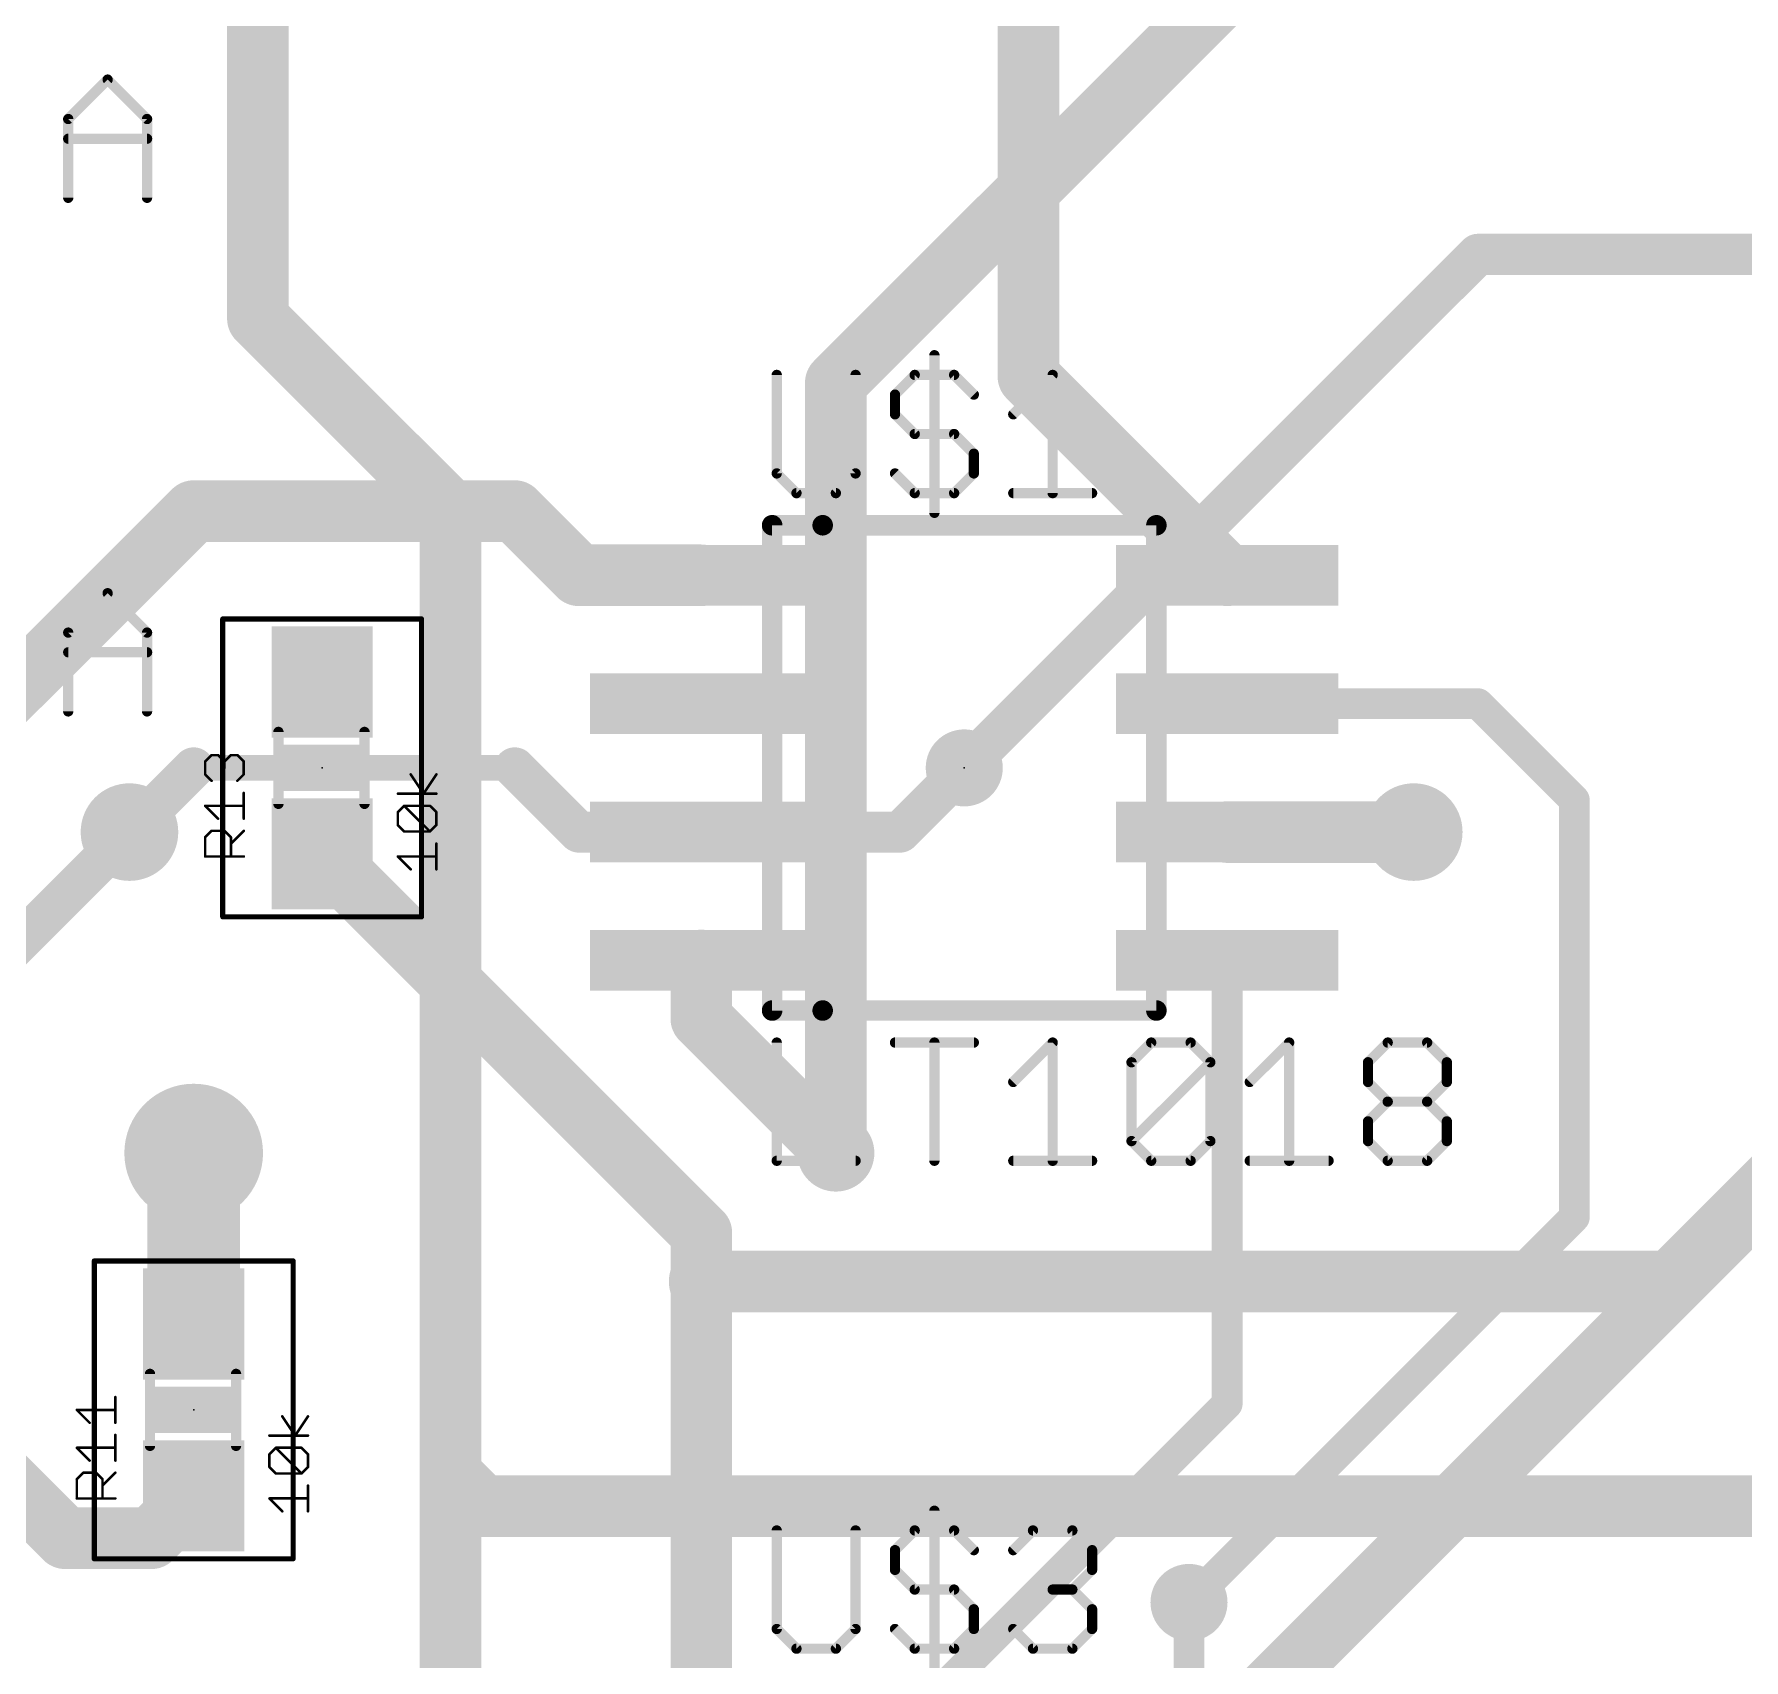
# Model space of a CAD drawing. Extents: x -0.3 to 57.5, y -11.6 to 53.6.
# Drawn here: x 22.55 to 39.46, y 20.39 to 36.47 of the extents above; entities that cross this region are included whole.
import ezdxf

# ---------------------------------------------------------------- set-up
doc = ezdxf.new("R2010")
doc.units = 0
for name, color, linetype in [('1', 14, 'CONTINUOUS'), ('16', 174, 'CONTINUOUS'), ('18', 94, 'CONTINUOUS'), ('21', 251, 'CONTINUOUS'), ('23', 178, 'CONTINUOUS'), ('25', 251, 'CONTINUOUS'), ('27', 251, 'CONTINUOUS'), ('39', 14, 'CONTINUOUS'), ('51', 251, 'CONTINUOUS')]:
    doc.layers.add(name, color=color, linetype=linetype)

# ---------------------------------------------------------------- blocks, each defined once
blk = doc.blocks.new('RECT')
blk.add_solid([(-0.5, -0.5), (0.5, -0.5), (-0.5, 0.5), (0.5, 0.5)])
blk = doc.blocks.new('ROUNDV')
at = {"const_width": 0.5}
blk.add_lwpolyline([(0, -0.25, 1), (0, 0.25, 1), (0, -0.25)], format="xyb", dxfattribs=at)

msp = doc.modelspace()

# ---------------------------------------------------------------- linework, layer by layer
at = {"layer": '1'}
for points, const_width in [([(32.385, 38.1), (32.385, 33.08)], 0.6096), ([(32.385, 33.08), (34.35, 31.115)], 0.6096), ([(24.13, 31.75), (19.9, 27.52)], 0.6096), ([(27.305, 31.75), (24.13, 31.75)], 0.6096), ([(27.94, 31.115), (27.305, 31.75)], 0.6096), ([(34.29, 31.175), (34.35, 31.115)], 0.6096), ([(29.15, 31.115), (27.94, 31.115)], 0.6096), ([(34.35, 29.845), (36.83, 29.845)], 0.3048), ([(36.83, 29.845), (37.7825, 28.8925)], 0.3048), ([(24.13, 29.21), (23.495, 28.575)], 0.4064), ([(27.305, 29.21), (24.13, 29.21)], 0.254), ([(27.94, 28.575), (27.305, 29.21)], 0.4064), ([(31.75, 29.21), (31.115, 28.575)], 0.4064), ([(37.7825, 28.8925), (37.7825, 24.765)], 0.3048), ([(29.15, 28.575), (27.94, 28.575)], 0.4064), ([(31.115, 28.575), (29.15, 28.575)], 0.4064), ([(34.35, 28.575), (36.195, 28.575)], 0.6096), ([(29.15, 24.61), (25.4, 28.36)], 0.6096), ([(29.15, 26.73), (29.15, 27.305)], 0.6096), ([(34.35, 27.305), (34.35, 22.92)], 0.3048), ([(30.48, 25.4), (29.15, 26.73)], 0.6096), ([(24.13, 23.71), (24.13, 25.4)], 0.9144), ([(40.005, 25.34), (34.35, 19.685)], 0.6096), ([(19.9, 24.55), (22.86, 21.59)], 0.6096), ([(29.15, 24.61), (29.15, 24.19)], 0.6096), ([(37.7825, 24.765), (33.9725, 20.955)], 0.3048), ([(29.15, 19.685), (29.15, 24.19)], 0.6096), ([(29.15, 24.19), (29.21, 24.13)], 0.6096), ([(34.35, 22.92), (31.115, 19.685)], 0.3048), ([(23.71, 21.59), (24.13, 22.01)], 0.6096), ([(22.86, 21.59), (23.71, 21.59)], 0.6096)]:
    msp.add_lwpolyline(points, dxfattribs=dict(at, const_width=const_width))
for points, const_width in [([(32.4928, 33.1878, 1), (32.2772, 32.9722)], 0.3048), ([(32.2326, 33.08, 1), (32.5374, 33.08)], 0.3048), ([(24.13, 31.9024, 1), (24.13, 31.5976)], 0.3048), ([(24.2378, 31.6422, 1), (24.0222, 31.8578)], 0.3048), ([(27.4128, 31.8578, 1), (27.1972, 31.6422)], 0.3048), ([(27.305, 31.5976, 1), (27.305, 31.9024)], 0.3048), ([(34.3978, 31.2828, 1), (34.1822, 31.0672)], 0.3048), ([(27.94, 31.2674, 1), (27.94, 30.9626)], 0.3048), ([(27.8322, 31.0072, 1), (28.0478, 31.2228)], 0.3048), ([(29.15, 30.9626, 1), (29.15, 31.2674)], 0.3048), ([(34.2422, 31.0072, 1), (34.4578, 31.2228)], 0.3048), ([(34.2422, 31.0072, 1), (34.4578, 31.2228)], 0.3048), ([(34.35, 29.9212, 1), (34.35, 29.7688)], 0.1524), ([(36.8839, 29.8989, 1), (36.7761, 29.7911)], 0.1524), ([(36.83, 29.7688, 1), (36.83, 29.9212)], 0.1524), ([(24.2018, 29.1382, 1), (24.0582, 29.2818)], 0.2032), ([(24.13, 29.2735, 1), (24.13, 29.1465)], 0.127), ([(27.3768, 29.2818, 1), (27.2332, 29.1382)], 0.2032), ([(27.305, 29.1465, 1), (27.305, 29.2735)], 0.127), ([(31.8218, 29.1382, 1), (31.6782, 29.2818)], 0.2032), ([(37.8587, 28.8925, 1), (37.7063, 28.8925)], 0.1524), ([(37.7286, 28.8386, 1), (37.8364, 28.9464)], 0.1524), ([(23.4232, 28.6468, 1), (23.5668, 28.5032)], 0.2032), ([(27.94, 28.6766, 1), (27.94, 28.4734)], 0.2032), ([(27.8682, 28.5032, 1), (28.0118, 28.6468)], 0.2032), ([(29.15, 28.6766, 1), (29.15, 28.4734)], 0.2032), ([(29.15, 28.4734, 1), (29.15, 28.6766)], 0.2032), ([(31.0432, 28.6468, 1), (31.1868, 28.5032)], 0.2032), ([(31.115, 28.4734, 1), (31.115, 28.6766)], 0.2032), ([(34.35, 28.7274, 1), (34.35, 28.4226)], 0.3048), ([(36.195, 28.4226, 1), (36.195, 28.7274)], 0.3048), ([(25.5078, 28.4678, 1), (25.2922, 28.2522)], 0.3048), ([(29.3024, 27.305, 1), (28.9976, 27.305)], 0.3048), ([(34.4262, 27.305, 1), (34.2738, 27.305)], 0.1524), ([(29.2578, 26.8378, 1), (29.0422, 26.6222)], 0.3048), ([(28.9976, 26.73, 1), (29.3024, 26.73)], 0.3048), ([(24.3586, 25.4, 1), (23.9014, 25.4)], 0.4572), ([(30.3722, 25.2922, 1), (30.5878, 25.5078)], 0.3048), ([(29.3024, 24.61, 1), (28.9976, 24.61)], 0.3048), ([(29.0422, 24.5022, 1), (29.2578, 24.7178)], 0.3048), ([(37.8364, 24.7111, 1), (37.7286, 24.8189)], 0.1524), ([(37.7063, 24.765, 1), (37.8587, 24.765)], 0.1524), ([(29.2578, 24.2978, 1), (29.0422, 24.0822)], 0.3048), ([(29.3024, 24.19, 1), (28.9976, 24.19)], 0.3048), ([(29.1022, 24.0222, 1), (29.3178, 24.2378)], 0.3048), ([(28.9976, 24.19, 1), (29.3024, 24.19)], 0.3048), ([(23.9014, 23.71, 1), (24.3586, 23.71)], 0.4572), ([(34.2738, 22.92, 1), (34.4262, 22.92)], 0.1524), ([(34.4039, 22.8661, 1), (34.2961, 22.9739)], 0.1524), ([(24.2378, 21.9022, 1), (24.0222, 22.1178)], 0.3048), ([(22.86, 21.7424, 1), (22.86, 21.4376)], 0.3048), ([(22.7522, 21.4822, 1), (22.9678, 21.6978)], 0.3048), ([(23.6022, 21.6978, 1), (23.8178, 21.4822)], 0.3048), ([(23.71, 21.4376, 1), (23.71, 21.7424)], 0.3048), ([(33.9186, 21.0089, 1), (34.0264, 20.9011)], 0.1524)]:
    msp.add_lwpolyline(points, format="xyb", dxfattribs=dict(at, const_width=const_width))
at = {"layer": '16'}
for points, const_width in [([(36.195, 38.735), (30.48, 33.02)], 0.6096), ([(24.765, 38.1), (24.765, 33.655)], 0.6096), ([(31.75, 29.21), (36.83, 34.29)], 0.4064), ([(36.83, 34.29), (41.5925, 34.29)], 0.4064), ([(24.765, 33.655), (26.67, 31.75)], 0.6096), ([(30.48, 33.02), (30.48, 25.4)], 0.6096), ([(26.67, 31.75), (26.67, 22.225)], 0.6096), ([(23.495, 28.575), (21.2725, 26.3525)], 0.4064), ([(40.9575, 26.3525), (38.735, 24.13)], 0.6096), ([(29.21, 24.13), (29.15, 24.13)], 0.6096), ([(38.735, 24.13), (29.21, 24.13)], 0.6096), ([(26.67, 22.225), (26.67, 17.78)], 0.6096), ([(26.9875, 21.9075), (26.67, 22.225)], 0.6096), ([(42.8625, 21.9075), (26.9875, 21.9075)], 0.6096), ([(33.9725, 20.955), (33.9725, 10.16)], 0.3048)]:
    msp.add_lwpolyline(points, dxfattribs=dict(at, const_width=const_width))
for points, const_width in [([(36.83, 34.3916, 1), (36.83, 34.1884)], 0.2032), ([(36.9018, 34.2182, 1), (36.7582, 34.3618)], 0.2032), ([(24.8728, 33.7628, 1), (24.6572, 33.5472)], 0.3048), ([(24.6126, 33.655, 1), (24.9174, 33.655)], 0.3048), ([(30.6324, 33.02, 1), (30.3276, 33.02)], 0.3048), ([(30.3722, 33.1278, 1), (30.5878, 32.9122)], 0.3048), ([(26.8224, 31.75, 1), (26.5176, 31.75)], 0.3048), ([(26.5622, 31.6422, 1), (26.7778, 31.8578)], 0.3048), ([(31.6782, 29.2818, 1), (31.8218, 29.1382)], 0.2032), ([(23.5668, 28.5032, 1), (23.4232, 28.6468)], 0.2032), ([(30.3276, 25.4, 1), (30.6324, 25.4)], 0.3048), ([(29.15, 24.2824, 1), (29.15, 23.9776)], 0.3048), ([(29.21, 24.2824, 1), (29.21, 23.9776)], 0.3048), ([(29.21, 23.9776, 1), (29.21, 24.2824)], 0.3048), ([(38.6272, 24.2378, 1), (38.8428, 24.0222)], 0.3048), ([(38.735, 23.9776, 1), (38.735, 24.2824)], 0.3048), ([(26.7778, 22.3328, 1), (26.5622, 22.1172)], 0.3048), ([(26.8224, 22.225, 1), (26.5176, 22.225)], 0.3048), ([(26.5176, 22.225, 1), (26.8224, 22.225)], 0.3048), ([(26.9875, 22.0599, 1), (26.9875, 21.7551)], 0.3048), ([(26.8797, 21.7997, 1), (27.0953, 22.0153)], 0.3048), ([(34.0487, 20.955, 1), (33.8963, 20.955)], 0.1524)]:
    msp.add_lwpolyline(points, format="xyb", dxfattribs=dict(at, const_width=const_width))
at = {"layer": '21', "const_width": 0.2032}
for points in [[(29.85, 26.81), (29.85, 31.61)], [(29.85, 31.61), (30.35, 31.61)], [(30.35, 31.61), (33.65, 31.61)], [(30.35, 26.81), (30.35, 31.61)], [(33.65, 31.61), (33.65, 26.81)], [(30.35, 26.81), (29.85, 26.81)], [(33.65, 26.81), (30.35, 26.81)]]:
    msp.add_lwpolyline(points, dxfattribs=at)
at = {"layer": '21', "const_width": 0.1016}
for points in [[(29.9008, 31.61, 1), (29.7992, 31.61)], [(29.85, 31.6608, 1), (29.85, 31.5592)], [(30.35, 31.6608, 1), (30.35, 31.5592)], [(30.4008, 31.61, 1), (30.2992, 31.61)], [(30.35, 31.5592, 1), (30.35, 31.6608)], [(33.7008, 31.61, 1), (33.5992, 31.61)], [(33.65, 31.5592, 1), (33.65, 31.6608)], [(29.85, 26.8608, 1), (29.85, 26.7592)], [(30.35, 26.8608, 1), (30.35, 26.7592)], [(30.35, 26.7592, 1), (30.35, 26.8608)], [(33.65, 26.7592, 1), (33.65, 26.8608)], [(29.7992, 26.81, 1), (29.9008, 26.81)], [(30.2992, 26.81, 1), (30.4008, 26.81)], [(33.5992, 26.81, 1), (33.7008, 26.81)]]:
    msp.add_lwpolyline(points, format="xyb", dxfattribs=at)
at = {"layer": '23'}
for p in [(25.4, 29.21), (31.75, 29.21), (24.13, 22.86)]:
    msp.add_point(p, dxfattribs=at)
at = {"layer": '25'}
for points, const_width in [([(31.455, 33.2921), (31.455, 31.7329)], 0.1016), ([(29.8958, 33.0972), (29.8958, 32.1227)], 0.1016), ([(30.6754, 32.1227), (30.6754, 33.0972)], 0.1016), ([(31.0652, 32.9023), (31.2601, 33.0972)], 0.1016), ([(31.2601, 33.0972), (31.6499, 33.0972)], 0.1016), ([(31.6499, 33.0972), (31.8448, 32.9023)], 0.1016), ([(32.2346, 32.7074), (32.6244, 33.0972)], 0.1016), ([(32.6244, 33.0972), (32.6244, 31.9278)], 0.1016), ([(31.0652, 32.7074), (31.0652, 32.9023)], 0.1016), ([(31.2601, 32.5125), (31.0652, 32.7074)], 0.1016), ([(31.6499, 32.5125), (31.2601, 32.5125)], 0.1016), ([(31.8448, 32.3176), (31.6499, 32.5125)], 0.1016), ([(31.8448, 32.1227), (31.8448, 32.3176)], 0.1016), ([(29.8958, 32.1227), (30.0907, 31.9278)], 0.1016), ([(30.4805, 31.9278), (30.6754, 32.1227)], 0.1016), ([(31.0652, 32.1227), (31.2601, 31.9278)], 0.1016), ([(31.6499, 31.9278), (31.8448, 32.1227)], 0.1016), ([(30.0907, 31.9278), (30.4805, 31.9278)], 0.1016), ([(31.2601, 31.9278), (31.6499, 31.9278)], 0.1016), ([(32.2346, 31.9278), (33.0142, 31.9278)], 0.1016), ([(24.244, 29.2728), (24.3075, 29.3363)], 0.0254), ([(24.244, 29.1457), (24.244, 29.2728)], 0.0254), ([(24.3075, 29.3363), (24.3711, 29.3363)], 0.0254), ([(24.3711, 29.3363), (24.4346, 29.2728)], 0.0254), ([(24.4346, 29.2728), (24.4982, 29.3363)], 0.0254), ([(24.4346, 29.2728), (24.4346, 29.2092)], 0.0254), ([(24.4982, 29.3363), (24.5617, 29.3363)], 0.0254), ([(24.5617, 29.3363), (24.6253, 29.2728)], 0.0254), ([(24.6253, 29.2728), (24.6253, 29.1457)], 0.0254), ([(24.3075, 29.0821), (24.244, 29.1457)], 0.0254), ([(24.6253, 29.1457), (24.5617, 29.0821)], 0.0254), ([(24.6253, 28.7079), (24.6253, 28.9621)], 0.0254), ([(24.3711, 28.7079), (24.244, 28.835)], 0.0254), ([(24.244, 28.835), (24.6253, 28.835)], 0.0254), ([(24.244, 28.5244), (24.3075, 28.5879)], 0.0254), ([(24.3075, 28.5879), (24.4346, 28.5879)], 0.0254), ([(24.4346, 28.5879), (24.4982, 28.5244)], 0.0254), ([(24.4982, 28.4608), (24.6253, 28.5879)], 0.0254), ([(24.244, 28.3337), (24.244, 28.5244)], 0.0254), ([(24.4982, 28.5244), (24.4982, 28.3337)], 0.0254), ([(24.6253, 28.3337), (24.244, 28.3337)], 0.0254), ([(23.3553, 22.7321), (23.3553, 22.9863)], 0.0254), ([(23.1011, 22.7321), (22.974, 22.8592)], 0.0254), ([(22.974, 22.8592), (23.3553, 22.8592)], 0.0254), ([(23.1011, 22.3579), (22.974, 22.485)], 0.0254), ([(22.974, 22.485), (23.3553, 22.485)], 0.0254), ([(23.3553, 22.3579), (23.3553, 22.6121)], 0.0254), ([(22.974, 22.1744), (23.0375, 22.2379)], 0.0254), ([(22.974, 21.9837), (22.974, 22.1744)], 0.0254), ([(23.0375, 22.2379), (23.1646, 22.2379)], 0.0254), ([(23.1646, 22.2379), (23.2282, 22.1744)], 0.0254), ([(23.2282, 22.1108), (23.3553, 22.2379)], 0.0254), ([(23.2282, 22.1744), (23.2282, 21.9837)], 0.0254), ([(23.3553, 21.9837), (22.974, 21.9837)], 0.0254), ([(31.455, 21.8621), (31.455, 20.3029)], 0.1016), ([(29.8958, 21.6672), (29.8958, 20.6927)], 0.1016), ([(30.6754, 20.6927), (30.6754, 21.6672)], 0.1016), ([(31.0652, 21.4723), (31.2601, 21.6672)], 0.1016), ([(31.2601, 21.6672), (31.6499, 21.6672)], 0.1016), ([(31.6499, 21.6672), (31.8448, 21.4723)], 0.1016), ([(32.2346, 21.4723), (32.4295, 21.6672)], 0.1016), ([(32.4295, 21.6672), (32.8193, 21.6672)], 0.1016), ([(32.8193, 21.6672), (33.0142, 21.4723)], 0.1016), ([(31.0652, 21.2774), (31.0652, 21.4723)], 0.1016), ([(33.0142, 21.4723), (33.0142, 21.2774)], 0.1016), ([(31.2601, 21.0825), (31.0652, 21.2774)], 0.1016), ([(33.0142, 21.2774), (32.8193, 21.0825)], 0.1016), ([(31.6499, 21.0825), (31.2601, 21.0825)], 0.1016), ([(31.8448, 20.8876), (31.6499, 21.0825)], 0.1016), ([(32.8193, 21.0825), (32.6244, 21.0825)], 0.1016), ([(32.8193, 21.0825), (33.0142, 20.8876)], 0.1016), ([(31.8448, 20.6927), (31.8448, 20.8876)], 0.1016), ([(33.0142, 20.8876), (33.0142, 20.6927)], 0.1016), ([(29.8958, 20.6927), (30.0907, 20.4978)], 0.1016), ([(30.4805, 20.4978), (30.6754, 20.6927)], 0.1016), ([(31.0652, 20.6927), (31.2601, 20.4978)], 0.1016), ([(31.6499, 20.4978), (31.8448, 20.6927)], 0.1016), ([(32.4295, 20.4978), (32.2346, 20.6927)], 0.1016), ([(33.0142, 20.6927), (32.8193, 20.4978)], 0.1016), ([(30.0907, 20.4978), (30.4805, 20.4978)], 0.1016), ([(31.2601, 20.4978), (31.6499, 20.4978)], 0.1016), ([(32.8193, 20.4978), (32.4295, 20.4978)], 0.1016)]:
    msp.add_lwpolyline(points, dxfattribs=dict(at, const_width=const_width))
for points, const_width in [([(31.4804, 33.2921, 1), (31.4296, 33.2921)], 0.0508), ([(29.9212, 33.0972, 1), (29.8704, 33.0972)], 0.0508), ([(30.7008, 33.0972, 1), (30.65, 33.0972)], 0.0508), ([(31.2601, 33.1226, 1), (31.2601, 33.0718)], 0.0508), ([(31.2781, 33.0792, 1), (31.2421, 33.1152)], 0.0508), ([(31.6679, 33.1152, 1), (31.6319, 33.0792)], 0.0508), ([(31.6499, 33.0718, 1), (31.6499, 33.1226)], 0.0508), ([(32.6498, 33.0972, 1), (32.599, 33.0972)], 0.0508), ([(32.6424, 33.0792, 1), (32.6064, 33.1152)], 0.0508), ([(31.0472, 32.9203, 1), (31.0832, 32.8843)], 0.0508), ([(31.0906, 32.9023, 1), (31.0398, 32.9023)], 0.0508), ([(31.8268, 32.8843, 1), (31.8628, 32.9203)], 0.0508), ([(31.0832, 32.7254, 1), (31.0472, 32.6894)], 0.0508), ([(31.0398, 32.7074, 1), (31.0906, 32.7074)], 0.0508), ([(32.2166, 32.7254, 1), (32.2526, 32.6894)], 0.0508), ([(31.2601, 32.5379, 1), (31.2601, 32.4871)], 0.0508), ([(31.2421, 32.4945, 1), (31.2781, 32.5305)], 0.0508), ([(31.6679, 32.5305, 1), (31.6319, 32.4945)], 0.0508), ([(31.6499, 32.4871, 1), (31.6499, 32.5379)], 0.0508), ([(31.8702, 32.3176, 1), (31.8194, 32.3176)], 0.0508), ([(31.8268, 32.2996, 1), (31.8628, 32.3356)], 0.0508), ([(29.9138, 32.1407, 1), (29.8778, 32.1047)], 0.0508), ([(29.8704, 32.1227, 1), (29.9212, 32.1227)], 0.0508), ([(30.65, 32.1227, 1), (30.7008, 32.1227)], 0.0508), ([(30.6934, 32.1047, 1), (30.6574, 32.1407)], 0.0508), ([(31.0832, 32.1407, 1), (31.0472, 32.1047)], 0.0508), ([(31.8194, 32.1227, 1), (31.8702, 32.1227)], 0.0508), ([(31.8628, 32.1047, 1), (31.8268, 32.1407)], 0.0508), ([(30.0907, 31.9532, 1), (30.0907, 31.9024)], 0.0508), ([(30.0727, 31.9098, 1), (30.1087, 31.9458)], 0.0508), ([(30.4625, 31.9458, 1), (30.4985, 31.9098)], 0.0508), ([(30.4805, 31.9024, 1), (30.4805, 31.9532)], 0.0508), ([(31.2601, 31.9532, 1), (31.2601, 31.9024)], 0.0508), ([(31.2421, 31.9098, 1), (31.2781, 31.9458)], 0.0508), ([(31.6319, 31.9458, 1), (31.6679, 31.9098)], 0.0508), ([(31.6499, 31.9024, 1), (31.6499, 31.9532)], 0.0508), ([(32.2346, 31.9532, 1), (32.2346, 31.9024)], 0.0508), ([(32.599, 31.9278, 1), (32.6498, 31.9278)], 0.0508), ([(33.0142, 31.9024, 1), (33.0142, 31.9532)], 0.0508), ([(31.4296, 31.7329, 1), (31.4804, 31.7329)], 0.0508), ([(24.2503, 29.2728, 1), (24.2376, 29.2728)], 0.0127), ([(24.2395, 29.2773, 1), (24.2485, 29.2683)], 0.0127), ([(24.3075, 29.3427, 1), (24.3075, 29.33)], 0.0127), ([(24.312, 29.3318, 1), (24.303, 29.3408)], 0.0127), ([(24.3756, 29.3408, 1), (24.3666, 29.3318)], 0.0127), ([(24.3711, 29.33, 1), (24.3711, 29.3427)], 0.0127), ([(24.441, 29.2728, 1), (24.4283, 29.2728)], 0.0127), ([(24.4301, 29.2773, 1), (24.4391, 29.2683)], 0.0127), ([(24.4301, 29.2683, 1), (24.4391, 29.2773)], 0.0127), ([(24.4982, 29.3427, 1), (24.4982, 29.33)], 0.0127), ([(24.5027, 29.3318, 1), (24.4937, 29.3408)], 0.0127), ([(24.5662, 29.3408, 1), (24.5573, 29.3318)], 0.0127), ([(24.5617, 29.33, 1), (24.5617, 29.3427)], 0.0127), ([(24.6317, 29.2728, 1), (24.619, 29.2728)], 0.0127), ([(24.6208, 29.2683, 1), (24.6298, 29.2773)], 0.0127), ([(24.2376, 29.1457, 1), (24.2503, 29.1457)], 0.0127), ([(24.2485, 29.1502, 1), (24.2395, 29.1412)], 0.0127), ([(24.303, 29.0776, 1), (24.312, 29.0866)], 0.0127), ([(24.4283, 29.2092, 1), (24.441, 29.2092)], 0.0127), ([(24.5573, 29.0866, 1), (24.5662, 29.0776)], 0.0127), ([(24.619, 29.1457, 1), (24.6317, 29.1457)], 0.0127), ([(24.6298, 29.1412, 1), (24.6208, 29.1502)], 0.0127), ([(24.6317, 28.9621, 1), (24.619, 28.9621)], 0.0127), ([(24.244, 28.8414, 1), (24.244, 28.8287)], 0.0127), ([(24.2485, 28.8395, 1), (24.2395, 28.8305)], 0.0127), ([(24.6253, 28.8287, 1), (24.6253, 28.8414)], 0.0127), ([(24.3075, 28.5943, 1), (24.3075, 28.5816)], 0.0127), ([(24.312, 28.5834, 1), (24.303, 28.5924)], 0.0127), ([(24.3666, 28.7034, 1), (24.3756, 28.7124)], 0.0127), ([(24.4391, 28.5924, 1), (24.4301, 28.5834)], 0.0127), ([(24.4346, 28.5816, 1), (24.4346, 28.5943)], 0.0127), ([(24.619, 28.7079, 1), (24.6317, 28.7079)], 0.0127), ([(24.6298, 28.5834, 1), (24.6208, 28.5924)], 0.0127), ([(24.2503, 28.5244, 1), (24.2376, 28.5244)], 0.0127), ([(24.2395, 28.5289, 1), (24.2485, 28.5199)], 0.0127), ([(24.5045, 28.5244, 1), (24.4918, 28.5244)], 0.0127), ([(24.4937, 28.4653, 1), (24.5027, 28.4563)], 0.0127), ([(24.4937, 28.5199, 1), (24.5027, 28.5289)], 0.0127), ([(24.244, 28.3401, 1), (24.244, 28.3273)], 0.0127), ([(24.2376, 28.3337, 1), (24.2503, 28.3337)], 0.0127), ([(24.4918, 28.3337, 1), (24.5045, 28.3337)], 0.0127), ([(24.6253, 28.3273, 1), (24.6253, 28.3401)], 0.0127), ([(23.3617, 22.9863, 1), (23.3489, 22.9863)], 0.0127), ([(22.974, 22.8656, 1), (22.974, 22.8529)], 0.0127), ([(22.9785, 22.8637, 1), (22.9695, 22.8547)], 0.0127), ([(23.3553, 22.8529, 1), (23.3553, 22.8656)], 0.0127), ([(23.0966, 22.7276, 1), (23.1056, 22.7366)], 0.0127), ([(23.3489, 22.7321, 1), (23.3617, 22.7321)], 0.0127), ([(22.9785, 22.4895, 1), (22.9695, 22.4805)], 0.0127), ([(22.974, 22.4914, 1), (22.974, 22.4787)], 0.0127), ([(23.3617, 22.6121, 1), (23.3489, 22.6121)], 0.0127), ([(23.3553, 22.4787, 1), (23.3553, 22.4914)], 0.0127), ([(23.0966, 22.3534, 1), (23.1056, 22.3624)], 0.0127), ([(23.3489, 22.3579, 1), (23.3617, 22.3579)], 0.0127), ([(22.9803, 22.1744, 1), (22.9676, 22.1744)], 0.0127), ([(22.9695, 22.1789, 1), (22.9785, 22.1699)], 0.0127), ([(23.0375, 22.2443, 1), (23.0375, 22.2316)], 0.0127), ([(23.042, 22.2334, 1), (23.033, 22.2424)], 0.0127), ([(23.1691, 22.2424, 1), (23.1601, 22.2334)], 0.0127), ([(23.1646, 22.2316, 1), (23.1646, 22.2443)], 0.0127), ([(23.2345, 22.1744, 1), (23.2218, 22.1744)], 0.0127), ([(23.2237, 22.1699, 1), (23.2327, 22.1789)], 0.0127), ([(23.3598, 22.2334, 1), (23.3508, 22.2424)], 0.0127), ([(22.974, 21.9901, 1), (22.974, 21.9774)], 0.0127), ([(22.9676, 21.9837, 1), (22.9803, 21.9837)], 0.0127), ([(23.2237, 22.1153, 1), (23.2327, 22.1063)], 0.0127), ([(23.2218, 21.9837, 1), (23.2345, 21.9837)], 0.0127), ([(23.3553, 21.9774, 1), (23.3553, 21.9901)], 0.0127), ([(31.4804, 21.8621, 1), (31.4296, 21.8621)], 0.0508), ([(29.9212, 21.6672, 1), (29.8704, 21.6672)], 0.0508), ([(30.7008, 21.6672, 1), (30.65, 21.6672)], 0.0508), ([(31.2601, 21.6926, 1), (31.2601, 21.6418)], 0.0508), ([(31.2781, 21.6492, 1), (31.2421, 21.6852)], 0.0508), ([(31.6679, 21.6852, 1), (31.6319, 21.6492)], 0.0508), ([(31.6499, 21.6418, 1), (31.6499, 21.6926)], 0.0508), ([(32.4295, 21.6926, 1), (32.4295, 21.6418)], 0.0508), ([(32.4475, 21.6492, 1), (32.4115, 21.6852)], 0.0508), ([(32.8373, 21.6852, 1), (32.8013, 21.6492)], 0.0508), ([(32.8193, 21.6418, 1), (32.8193, 21.6926)], 0.0508), ([(31.0472, 21.4903, 1), (31.0832, 21.4543)], 0.0508), ([(31.0906, 21.4723, 1), (31.0398, 21.4723)], 0.0508), ([(31.8268, 21.4543, 1), (31.8628, 21.4903)], 0.0508), ([(32.2166, 21.4903, 1), (32.2526, 21.4543)], 0.0508), ([(33.0396, 21.4723, 1), (32.9888, 21.4723)], 0.0508), ([(32.9962, 21.4543, 1), (33.0322, 21.4903)], 0.0508), ([(31.0832, 21.2954, 1), (31.0472, 21.2594)], 0.0508), ([(31.0398, 21.2774, 1), (31.0906, 21.2774)], 0.0508), ([(32.9888, 21.2774, 1), (33.0396, 21.2774)], 0.0508), ([(33.0322, 21.2594, 1), (32.9962, 21.2954)], 0.0508), ([(31.2601, 21.1079, 1), (31.2601, 21.0571)], 0.0508), ([(31.6679, 21.1005, 1), (31.6319, 21.0645)], 0.0508), ([(31.6499, 21.0571, 1), (31.6499, 21.1079)], 0.0508), ([(32.6244, 21.1079, 1), (32.6244, 21.0571)], 0.0508), ([(32.8373, 21.1005, 1), (32.8013, 21.0645)], 0.0508), ([(32.8193, 21.0571, 1), (32.8193, 21.1079)], 0.0508), ([(31.2421, 21.0645, 1), (31.2781, 21.1005)], 0.0508), ([(32.8013, 21.1005, 1), (32.8373, 21.0645)], 0.0508), ([(31.8702, 20.8876, 1), (31.8194, 20.8876)], 0.0508), ([(31.8268, 20.8696, 1), (31.8628, 20.9056)], 0.0508), ([(33.0396, 20.8876, 1), (32.9888, 20.8876)], 0.0508), ([(32.9962, 20.8696, 1), (33.0322, 20.9056)], 0.0508), ([(29.9138, 20.7107, 1), (29.8778, 20.6747)], 0.0508), ([(29.8704, 20.6927, 1), (29.9212, 20.6927)], 0.0508), ([(30.65, 20.6927, 1), (30.7008, 20.6927)], 0.0508), ([(30.6934, 20.6747, 1), (30.6574, 20.7107)], 0.0508), ([(31.0832, 20.7107, 1), (31.0472, 20.6747)], 0.0508), ([(31.8194, 20.6927, 1), (31.8702, 20.6927)], 0.0508), ([(31.8628, 20.6747, 1), (31.8268, 20.7107)], 0.0508), ([(32.2526, 20.7107, 1), (32.2166, 20.6747)], 0.0508), ([(32.9888, 20.6927, 1), (33.0396, 20.6927)], 0.0508), ([(33.0322, 20.6747, 1), (32.9962, 20.7107)], 0.0508), ([(30.0907, 20.5232, 1), (30.0907, 20.4724)], 0.0508), ([(30.0727, 20.4798, 1), (30.1087, 20.5158)], 0.0508), ([(30.4625, 20.5158, 1), (30.4985, 20.4798)], 0.0508), ([(30.4805, 20.4724, 1), (30.4805, 20.5232)], 0.0508), ([(31.2601, 20.5232, 1), (31.2601, 20.4724)], 0.0508), ([(31.2421, 20.4798, 1), (31.2781, 20.5158)], 0.0508), ([(31.6319, 20.5158, 1), (31.6679, 20.4798)], 0.0508), ([(31.6499, 20.4724, 1), (31.6499, 20.5232)], 0.0508), ([(32.4295, 20.5232, 1), (32.4295, 20.4724)], 0.0508), ([(32.4115, 20.4798, 1), (32.4475, 20.5158)], 0.0508), ([(32.8013, 20.5158, 1), (32.8373, 20.4798)], 0.0508), ([(32.8193, 20.4724, 1), (32.8193, 20.5232)], 0.0508)]:
    msp.add_lwpolyline(points, format="xyb", dxfattribs=dict(at, const_width=const_width))
at = {"layer": '27'}
for points, const_width in [([(22.8894, 35.6284), (23.2792, 36.0182)], 0.1016), ([(23.2792, 36.0182), (23.669, 35.6284)], 0.1016), ([(22.8894, 34.8488), (22.8894, 35.6284)], 0.1016), ([(23.669, 35.6284), (23.669, 34.8488)], 0.1016), ([(22.8894, 35.4335), (23.669, 35.4335)], 0.1016), ([(22.8894, 30.5484), (23.2792, 30.9382)], 0.1016), ([(23.2792, 30.9382), (23.669, 30.5484)], 0.1016), ([(22.8894, 29.7688), (22.8894, 30.5484)], 0.1016), ([(23.669, 30.5484), (23.669, 29.7688)], 0.1016), ([(22.8894, 30.3535), (23.669, 30.3535)], 0.1016), ([(26.4032, 28.9551), (26.2761, 29.1458)], 0.0254), ([(26.5303, 29.1458), (26.4032, 28.9551)], 0.0254), ([(26.5303, 28.9551), (26.149, 28.9551)], 0.0254), ([(26.149, 28.7716), (26.2125, 28.8351)], 0.0254), ([(26.149, 28.6445), (26.149, 28.7716)], 0.0254), ([(26.2125, 28.8351), (26.4667, 28.8351)], 0.0254), ([(26.4667, 28.5809), (26.2125, 28.8351)], 0.0254), ([(26.4667, 28.8351), (26.5303, 28.7716)], 0.0254), ([(26.5303, 28.7716), (26.5303, 28.6445)], 0.0254), ([(26.2125, 28.5809), (26.149, 28.6445)], 0.0254), ([(26.4667, 28.5809), (26.2125, 28.5809)], 0.0254), ([(26.5303, 28.6445), (26.4667, 28.5809)], 0.0254), ([(26.5303, 28.2067), (26.5303, 28.4609)], 0.0254), ([(26.2761, 28.2067), (26.149, 28.3338)], 0.0254), ([(26.149, 28.3338), (26.5303, 28.3338)], 0.0254), ([(29.8958, 26.4932), (29.8958, 25.3238)], 0.1016), ([(31.0652, 26.4932), (31.8448, 26.4932)], 0.1016), ([(31.455, 25.3238), (31.455, 26.4932)], 0.1016), ([(32.2346, 26.1034), (32.6244, 26.4932)], 0.1016), ([(32.6244, 26.4932), (32.6244, 25.3238)], 0.1016), ([(33.404, 26.2983), (33.5989, 26.4932)], 0.1016), ([(33.5989, 26.4932), (33.9887, 26.4932)], 0.1016), ([(33.9887, 26.4932), (34.1836, 26.2983)], 0.1016), ([(34.5734, 26.1034), (34.9632, 26.4932)], 0.1016), ([(34.9632, 26.4932), (34.9632, 25.3238)], 0.1016), ([(35.7428, 26.2983), (35.9377, 26.4932)], 0.1016), ([(35.9377, 26.4932), (36.3275, 26.4932)], 0.1016), ([(36.3275, 26.4932), (36.5224, 26.2983)], 0.1016), ([(33.404, 25.5187), (33.404, 26.2983)], 0.1016), ([(33.404, 25.5187), (34.1836, 26.2983)], 0.1016), ([(34.1836, 26.2983), (34.1836, 25.5187)], 0.1016), ([(35.7428, 26.1034), (35.7428, 26.2983)], 0.1016), ([(36.5224, 26.2983), (36.5224, 26.1034)], 0.1016), ([(35.9377, 25.9085), (35.7428, 26.1034)], 0.1016), ([(36.5224, 26.1034), (36.3275, 25.9085)], 0.1016), ([(35.7428, 25.7136), (35.9377, 25.9085)], 0.1016), ([(35.9377, 25.9085), (36.3275, 25.9085)], 0.1016), ([(36.3275, 25.9085), (36.5224, 25.7136)], 0.1016), ([(35.7428, 25.5187), (35.7428, 25.7136)], 0.1016), ([(36.5224, 25.7136), (36.5224, 25.5187)], 0.1016), ([(33.5989, 25.3238), (33.404, 25.5187)], 0.1016), ([(34.1836, 25.5187), (33.9887, 25.3238)], 0.1016), ([(35.9377, 25.3238), (35.7428, 25.5187)], 0.1016), ([(36.5224, 25.5187), (36.3275, 25.3238)], 0.1016), ([(29.8958, 25.3238), (30.6754, 25.3238)], 0.1016), ([(32.2346, 25.3238), (33.0142, 25.3238)], 0.1016), ([(33.9887, 25.3238), (33.5989, 25.3238)], 0.1016), ([(34.5734, 25.3238), (35.353, 25.3238)], 0.1016), ([(36.3275, 25.3238), (35.9377, 25.3238)], 0.1016), ([(25.1332, 22.6051), (25.0061, 22.7958)], 0.0254), ([(25.2603, 22.7958), (25.1332, 22.6051)], 0.0254), ([(25.2603, 22.6051), (24.879, 22.6051)], 0.0254), ([(24.879, 22.4216), (24.9425, 22.4851)], 0.0254), ([(24.9425, 22.4851), (25.1967, 22.4851)], 0.0254), ([(25.1967, 22.2309), (24.9425, 22.4851)], 0.0254), ([(25.1967, 22.4851), (25.2603, 22.4216)], 0.0254), ([(24.879, 22.2945), (24.879, 22.4216)], 0.0254), ([(25.2603, 22.4216), (25.2603, 22.2945)], 0.0254), ([(24.9425, 22.2309), (24.879, 22.2945)], 0.0254), ([(25.1967, 22.2309), (24.9425, 22.2309)], 0.0254), ([(25.2603, 22.2945), (25.1967, 22.2309)], 0.0254), ([(25.0061, 21.8567), (24.879, 21.9838)], 0.0254), ([(24.879, 21.9838), (25.2603, 21.9838)], 0.0254), ([(25.2603, 21.8567), (25.2603, 22.1109)], 0.0254)]:
    msp.add_lwpolyline(points, dxfattribs=dict(at, const_width=const_width))
for points, const_width in [([(23.2971, 36.0362, 1), (23.2612, 36.0002)], 0.0508), ([(23.2971, 36.0002, 1), (23.2612, 36.0362)], 0.0508), ([(22.9148, 35.6284, 1), (22.864, 35.6284)], 0.0508), ([(23.6944, 35.6284, 1), (23.6436, 35.6284)], 0.0508), ([(22.8714, 35.6464, 1), (22.9073, 35.6104)], 0.0508), ([(23.651, 35.6104, 1), (23.6869, 35.6464)], 0.0508), ([(22.8894, 35.4589, 1), (22.8894, 35.4081)], 0.0508), ([(23.669, 35.4081, 1), (23.669, 35.4589)], 0.0508), ([(22.864, 34.8488, 1), (22.9148, 34.8488)], 0.0508), ([(23.6436, 34.8488, 1), (23.6944, 34.8488)], 0.0508), ([(23.2971, 30.9562, 1), (23.2612, 30.9202)], 0.0508), ([(23.2971, 30.9202, 1), (23.2612, 30.9562)], 0.0508), ([(22.8714, 30.5664, 1), (22.9073, 30.5304)], 0.0508), ([(22.9148, 30.5484, 1), (22.864, 30.5484)], 0.0508), ([(23.6944, 30.5484, 1), (23.6436, 30.5484)], 0.0508), ([(23.651, 30.5304, 1), (23.6869, 30.5664)], 0.0508), ([(22.8894, 30.3789, 1), (22.8894, 30.3281)], 0.0508), ([(23.669, 30.3281, 1), (23.669, 30.3789)], 0.0508), ([(22.864, 29.7688, 1), (22.9148, 29.7688)], 0.0508), ([(23.6436, 29.7688, 1), (23.6944, 29.7688)], 0.0508), ([(26.2814, 29.1493, 1), (26.2708, 29.1423)], 0.0127), ([(26.5356, 29.1423, 1), (26.525, 29.1493)], 0.0127), ([(26.149, 28.9615, 1), (26.149, 28.9488)], 0.0127), ([(26.3979, 28.9586, 1), (26.4085, 28.9516)], 0.0127), ([(26.3979, 28.9516, 1), (26.4085, 28.9586)], 0.0127), ([(26.5303, 28.9488, 1), (26.5303, 28.9615)], 0.0127), ([(26.1553, 28.7716, 1), (26.1426, 28.7716)], 0.0127), ([(26.1445, 28.7761, 1), (26.1535, 28.7671)], 0.0127), ([(26.2125, 28.8415, 1), (26.2125, 28.8288)], 0.0127), ([(26.217, 28.8396, 1), (26.208, 28.8306)], 0.0127), ([(26.217, 28.8306, 1), (26.208, 28.8396)], 0.0127), ([(26.4712, 28.8396, 1), (26.4623, 28.8306)], 0.0127), ([(26.4667, 28.8288, 1), (26.4667, 28.8415)], 0.0127), ([(26.5367, 28.7716, 1), (26.5239, 28.7716)], 0.0127), ([(26.5258, 28.7671, 1), (26.5348, 28.7761)], 0.0127), ([(26.1535, 28.6489, 1), (26.1445, 28.64)], 0.0127), ([(26.1426, 28.6445, 1), (26.1553, 28.6445)], 0.0127), ([(26.2125, 28.5873, 1), (26.2125, 28.5746)], 0.0127), ([(26.208, 28.5764, 1), (26.217, 28.5854)], 0.0127), ([(26.4623, 28.5854, 1), (26.4712, 28.5764)], 0.0127), ([(26.4623, 28.5764, 1), (26.4712, 28.5854)], 0.0127), ([(26.4667, 28.5746, 1), (26.4667, 28.5873)], 0.0127), ([(26.5239, 28.6445, 1), (26.5367, 28.6445)], 0.0127), ([(26.5348, 28.64, 1), (26.5258, 28.6489)], 0.0127), ([(26.5367, 28.4609, 1), (26.5239, 28.4609)], 0.0127), ([(26.1535, 28.3383, 1), (26.1445, 28.3293)], 0.0127), ([(26.149, 28.3402, 1), (26.149, 28.3275)], 0.0127), ([(26.5303, 28.3275, 1), (26.5303, 28.3402)], 0.0127), ([(26.2716, 28.2022, 1), (26.2806, 28.2112)], 0.0127), ([(26.5239, 28.2067, 1), (26.5367, 28.2067)], 0.0127), ([(29.9212, 26.4932, 1), (29.8704, 26.4932)], 0.0508), ([(31.0652, 26.5186, 1), (31.0652, 26.4678)], 0.0508), ([(31.4804, 26.4932, 1), (31.4296, 26.4932)], 0.0508), ([(31.8448, 26.4678, 1), (31.8448, 26.5186)], 0.0508), ([(32.6498, 26.4932, 1), (32.599, 26.4932)], 0.0508), ([(32.6424, 26.4752, 1), (32.6064, 26.5112)], 0.0508), ([(33.5989, 26.5186, 1), (33.5989, 26.4678)], 0.0508), ([(33.6168, 26.4752, 1), (33.5809, 26.5112)], 0.0508), ([(34.0066, 26.5112, 1), (33.9707, 26.4752)], 0.0508), ([(33.9887, 26.4678, 1), (33.9887, 26.5186)], 0.0508), ([(34.9886, 26.4932, 1), (34.9378, 26.4932)], 0.0508), ([(34.9811, 26.4752, 1), (34.9452, 26.5112)], 0.0508), ([(35.9377, 26.5186, 1), (35.9377, 26.4678)], 0.0508), ([(35.9556, 26.4752, 1), (35.9197, 26.5112)], 0.0508), ([(36.3454, 26.5112, 1), (36.3095, 26.4752)], 0.0508), ([(36.3275, 26.4678, 1), (36.3275, 26.5186)], 0.0508), ([(33.386, 26.3163, 1), (33.422, 26.2803)], 0.0508), ([(33.4294, 26.2983, 1), (33.3786, 26.2983)], 0.0508), ([(34.209, 26.2983, 1), (34.1582, 26.2983)], 0.0508), ([(34.2015, 26.2803, 1), (34.1656, 26.3163)], 0.0508), ([(34.1656, 26.2803, 1), (34.2015, 26.3163)], 0.0508), ([(35.7248, 26.3163, 1), (35.7607, 26.2803)], 0.0508), ([(35.7682, 26.2983, 1), (35.7174, 26.2983)], 0.0508), ([(36.5478, 26.2983, 1), (36.497, 26.2983)], 0.0508), ([(36.5044, 26.2803, 1), (36.5403, 26.3163)], 0.0508), ([(32.2166, 26.1214, 1), (32.2526, 26.0854)], 0.0508), ([(34.5554, 26.1214, 1), (34.5913, 26.0854)], 0.0508), ([(35.7607, 26.1214, 1), (35.7248, 26.0854)], 0.0508), ([(35.7174, 26.1034, 1), (35.7682, 26.1034)], 0.0508), ([(36.497, 26.1034, 1), (36.5478, 26.1034)], 0.0508), ([(36.5403, 26.0854, 1), (36.5044, 26.1214)], 0.0508), ([(35.9377, 25.9339, 1), (35.9377, 25.8831)], 0.0508), ([(35.9556, 25.8905, 1), (35.9197, 25.9265)], 0.0508), ([(35.9197, 25.8905, 1), (35.9556, 25.9265)], 0.0508), ([(36.3454, 25.9265, 1), (36.3095, 25.8905)], 0.0508), ([(36.3095, 25.9265, 1), (36.3454, 25.8905)], 0.0508), ([(36.3275, 25.8831, 1), (36.3275, 25.9339)], 0.0508), ([(35.7248, 25.7316, 1), (35.7607, 25.6956)], 0.0508), ([(35.7682, 25.7136, 1), (35.7174, 25.7136)], 0.0508), ([(36.5478, 25.7136, 1), (36.497, 25.7136)], 0.0508), ([(36.5044, 25.6956, 1), (36.5403, 25.7316)], 0.0508), ([(33.422, 25.5367, 1), (33.386, 25.5007)], 0.0508), ([(33.386, 25.5367, 1), (33.422, 25.5007)], 0.0508), ([(33.3786, 25.5187, 1), (33.4294, 25.5187)], 0.0508), ([(34.1582, 25.5187, 1), (34.209, 25.5187)], 0.0508), ([(34.2015, 25.5007, 1), (34.1656, 25.5367)], 0.0508), ([(35.7607, 25.5367, 1), (35.7248, 25.5007)], 0.0508), ([(35.7174, 25.5187, 1), (35.7682, 25.5187)], 0.0508), ([(36.497, 25.5187, 1), (36.5478, 25.5187)], 0.0508), ([(36.5403, 25.5007, 1), (36.5044, 25.5367)], 0.0508), ([(29.8958, 25.3492, 1), (29.8958, 25.2984)], 0.0508), ([(30.6754, 25.2984, 1), (30.6754, 25.3492)], 0.0508), ([(32.2346, 25.3492, 1), (32.2346, 25.2984)], 0.0508), ([(33.0142, 25.2984, 1), (33.0142, 25.3492)], 0.0508), ([(33.5989, 25.3492, 1), (33.5989, 25.2984)], 0.0508), ([(33.5809, 25.3058, 1), (33.6168, 25.3418)], 0.0508), ([(33.9707, 25.3418, 1), (34.0066, 25.3058)], 0.0508), ([(33.9887, 25.2984, 1), (33.9887, 25.3492)], 0.0508), ([(34.5734, 25.3492, 1), (34.5734, 25.2984)], 0.0508), ([(35.353, 25.2984, 1), (35.353, 25.3492)], 0.0508), ([(35.9377, 25.3492, 1), (35.9377, 25.2984)], 0.0508), ([(35.9197, 25.3058, 1), (35.9556, 25.3418)], 0.0508), ([(36.3095, 25.3418, 1), (36.3454, 25.3058)], 0.0508), ([(36.3275, 25.2984, 1), (36.3275, 25.3492)], 0.0508), ([(29.8704, 25.3238, 1), (29.9212, 25.3238)], 0.0508), ([(31.4296, 25.3238, 1), (31.4804, 25.3238)], 0.0508), ([(32.599, 25.3238, 1), (32.6498, 25.3238)], 0.0508), ([(34.9378, 25.3238, 1), (34.9886, 25.3238)], 0.0508), ([(25.0114, 22.7993, 1), (25.0008, 22.7923)], 0.0127), ([(25.2656, 22.7923, 1), (25.255, 22.7993)], 0.0127), ([(24.879, 22.6115, 1), (24.879, 22.5988)], 0.0127), ([(24.9425, 22.4915, 1), (24.9425, 22.4788)], 0.0127), ([(24.947, 22.4896, 1), (24.938, 22.4806)], 0.0127), ([(24.947, 22.4806, 1), (24.938, 22.4896)], 0.0127), ([(25.1279, 22.6086, 1), (25.1385, 22.6016)], 0.0127), ([(25.1279, 22.6016, 1), (25.1385, 22.6086)], 0.0127), ([(25.2012, 22.4896, 1), (25.1923, 22.4806)], 0.0127), ([(25.1967, 22.4788, 1), (25.1967, 22.4915)], 0.0127), ([(25.2603, 22.5988, 1), (25.2603, 22.6115)], 0.0127), ([(24.8853, 22.4216, 1), (24.8726, 22.4216)], 0.0127), ([(24.8745, 22.4261, 1), (24.8835, 22.4171)], 0.0127), ([(25.2667, 22.4216, 1), (25.2539, 22.4216)], 0.0127), ([(25.2558, 22.4171, 1), (25.2648, 22.4261)], 0.0127), ([(24.8726, 22.2945, 1), (24.8853, 22.2945)], 0.0127), ([(24.8835, 22.2989, 1), (24.8745, 22.29)], 0.0127), ([(24.9425, 22.2373, 1), (24.9425, 22.2246)], 0.0127), ([(24.938, 22.2264, 1), (24.947, 22.2354)], 0.0127), ([(25.1923, 22.2354, 1), (25.2012, 22.2264)], 0.0127), ([(25.1923, 22.2264, 1), (25.2012, 22.2354)], 0.0127), ([(25.1967, 22.2246, 1), (25.1967, 22.2373)], 0.0127), ([(25.2539, 22.2945, 1), (25.2667, 22.2945)], 0.0127), ([(25.2648, 22.29, 1), (25.2558, 22.2989)], 0.0127), ([(24.879, 21.9902, 1), (24.879, 21.9775)], 0.0127), ([(24.8835, 21.9883, 1), (24.8745, 21.9793)], 0.0127), ([(25.2667, 22.1109, 1), (25.2539, 22.1109)], 0.0127), ([(25.2603, 21.9775, 1), (25.2603, 21.9902)], 0.0127), ([(25.0016, 21.8522, 1), (25.0106, 21.8612)], 0.0127), ([(25.2539, 21.8567, 1), (25.2667, 21.8567)], 0.0127)]:
    msp.add_lwpolyline(points, format="xyb", dxfattribs=dict(at, const_width=const_width))
at = {"layer": '39', "const_width": 0.0508}
for points in [[(24.417, 27.737), (24.417, 30.683)], [(24.417, 30.683), (26.383, 30.683)], [(26.383, 30.683), (26.383, 27.737)], [(26.383, 27.737), (24.417, 27.737)], [(23.147, 21.387), (23.147, 24.333)], [(23.147, 24.333), (25.113, 24.333)], [(25.113, 24.333), (25.113, 21.387)], [(25.113, 21.387), (23.147, 21.387)]]:
    msp.add_lwpolyline(points, dxfattribs=at)
at = {"layer": '39', "const_width": 0.0254}
for points in [[(24.4297, 30.683, 1), (24.4043, 30.683)], [(24.417, 30.6957, 1), (24.417, 30.6703)], [(26.3957, 30.683, 1), (26.3703, 30.683)], [(26.383, 30.6703, 1), (26.383, 30.6957)], [(24.417, 27.7497, 1), (24.417, 27.7243)], [(24.4043, 27.737, 1), (24.4297, 27.737)], [(26.3703, 27.737, 1), (26.3957, 27.737)], [(26.383, 27.7243, 1), (26.383, 27.7497)], [(23.1597, 24.333, 1), (23.1343, 24.333)], [(23.147, 24.3457, 1), (23.147, 24.3203)], [(25.1257, 24.333, 1), (25.1003, 24.333)], [(25.113, 24.3203, 1), (25.113, 24.3457)], [(23.147, 21.3997, 1), (23.147, 21.3743)], [(23.1343, 21.387, 1), (23.1597, 21.387)], [(25.1003, 21.387, 1), (25.1257, 21.387)], [(25.113, 21.3743, 1), (25.113, 21.3997)]]:
    msp.add_lwpolyline(points, format="xyb", dxfattribs=at)
at = {"layer": '51', "const_width": 0.1016}
for points in [[(24.968, 28.854), (24.968, 29.566)], [(25.819, 28.854), (25.819, 29.566)], [(23.698, 22.504), (23.698, 23.216)], [(24.549, 22.504), (24.549, 23.216)]]:
    msp.add_lwpolyline(points, dxfattribs=at)
at = {"layer": '51', "const_width": 0.0508}
for points in [[(24.9934, 29.566, 1), (24.9426, 29.566)], [(25.8444, 29.566, 1), (25.7936, 29.566)], [(24.9426, 28.854, 1), (24.9934, 28.854)], [(25.7936, 28.854, 1), (25.8444, 28.854)], [(23.7234, 23.216, 1), (23.6726, 23.216)], [(24.5744, 23.216, 1), (24.5236, 23.216)], [(23.6726, 22.504, 1), (23.7234, 22.504)], [(24.5236, 22.504, 1), (24.5744, 22.504)]]:
    msp.add_lwpolyline(points, format="xyb", dxfattribs=at)

# ---------------------------------------------------------------- block references
at = {"layer": '1', "xscale": 0.6, "yscale": 2.2, "rotation": 270}
for p in [(29.15, 31.115), (34.35, 31.115), (29.15, 29.845), (34.35, 29.845), (29.15, 28.575), (34.35, 28.575), (29.15, 27.305), (34.35, 27.305)]:
    msp.add_blockref('RECT', p, dxfattribs=at)
at = {"layer": '1', "xscale": 1.1, "rotation": 90}
for p in [(25.4, 30.06), (25.4, 28.36), (24.13, 23.71), (24.13, 22.01)]:
    msp.add_blockref('RECT', p, dxfattribs=at)
at = {"layer": '18'}
for p, xscale, yscale in [((31.75, 29.21), 0.762, 0.762), ((31.75, 29.21), 0.762, 0.762), ((23.495, 28.575), 0.9652, 0.9652), ((23.495, 28.575), 0.9652, 0.9652), ((36.195, 28.575), 0.9652, 0.9652), ((36.195, 28.575), 0.9652, 0.9652), ((24.13, 25.4), 1.3716, 1.3716), ((24.13, 25.4), 1.3716, 1.3716), ((30.48, 25.4), 0.762, 0.762), ((30.48, 25.4), 0.762, 0.762), ((29.21, 24.13), 0.762, 0.762), ((29.21, 24.13), 0.762, 0.762), ((33.9725, 20.955), 0.762, 0.762), ((33.9725, 20.955), 0.762, 0.762)]:
    msp.add_blockref('ROUNDV', p, dxfattribs=dict(at, xscale=xscale, yscale=yscale))
at = {"layer": '21', "xscale": 0.4572, "yscale": 0.762, "rotation": 90}
for p in [(25.4, 29.21), (24.13, 22.86)]:
    msp.add_blockref('RECT', p, dxfattribs=at)
at = {"layer": '51'}
for p, xscale, yscale, rotation in [((29.2, 31.115), 0.49, 1.1, 270), ((34.3, 31.115), 0.49, 1.1, 270), ((25.3949, 29.7903), 0.5001, 0.95, 90), ((29.2, 29.845), 0.49, 1.1, 270), ((34.3, 29.845), 0.49, 1.1, 270), ((25.3949, 28.6219), 0.5001, 0.95, 90), ((29.2, 28.575), 0.49, 1.1, 270), ((34.3, 28.575), 0.49, 1.1, 270), ((29.2, 27.305), 0.49, 1.1, 270), ((34.3, 27.305), 0.49, 1.1, 270), ((24.1249, 23.4403), 0.5001, 0.95, 90), ((24.1249, 22.2719), 0.5001, 0.95, 90)]:
    msp.add_blockref('RECT', p, dxfattribs=dict(at, xscale=xscale, yscale=yscale, rotation=rotation))

doc.saveas('drawing.dxf')
